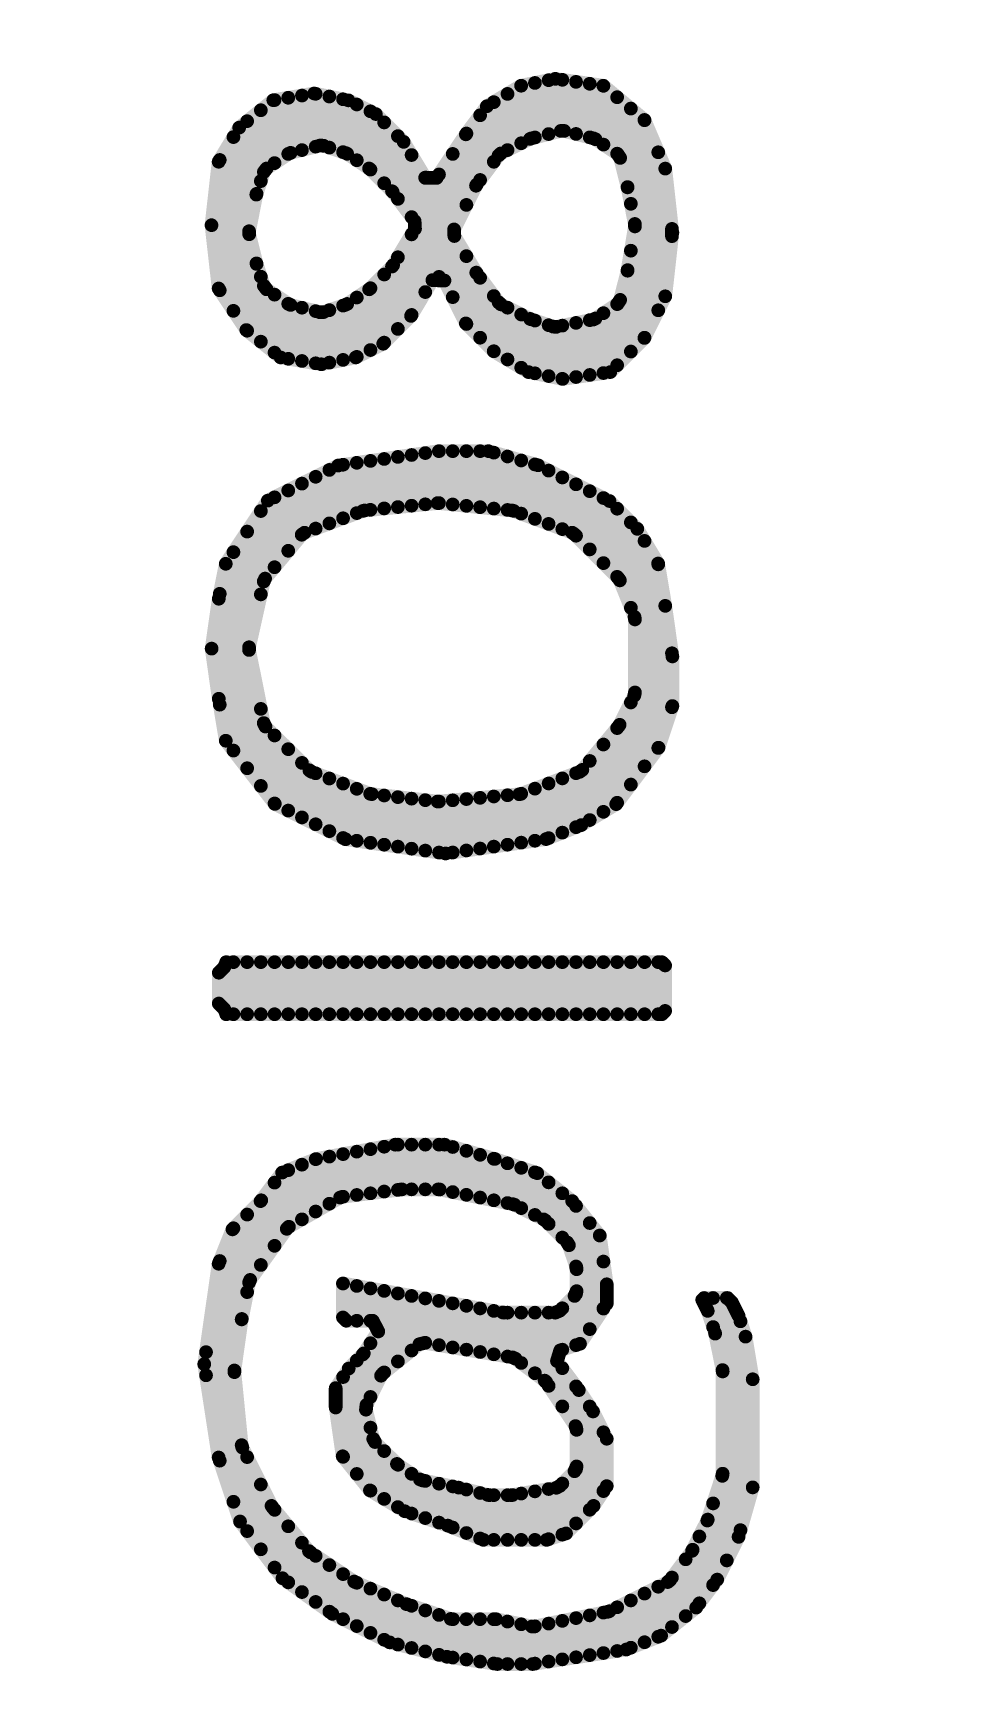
# Model space of a CAD drawing. Extents: x 17.8 to 58.4, y 21 to 93.6.
# Drawn here: x 28.153 to 29.861, y 43.156 to 46.247 of the extents above; entities that cross this region are included whole.
import ezdxf

# ---------------------------------------------------------------- set-up
doc = ezdxf.new("R2010")
doc.units = 0
doc.header["$MEASUREMENT"] = 0
doc.layers.get('0').update_dxf_attribs({"linetype": 'CONTINUOUS'})
doc.layers.get('Defpoints').update_dxf_attribs({"linetype": 'CONTINUOUS'})
doc.layers.add('SILKTOP_PHO', color=251, linetype='CONTINUOUS')
doc.styles.get("Standard").update_dxf_attribs({"font": 'arial.ttf'})
doc.dimstyles.get("Standard").update_dxf_attribs({"dimtxt": 1.5, "dimasz": 1.5, "dimexe": 0.18, "dimexo": 0, "dimgap": 0.5, "dimtad": 0, "dimtih": 1, "dimtoh": 1, "dimzin": 0, "dimdsep": 46, "dimtxsty": 'Standard', "dimcen": 0.09, "dimadec": 0, "dimazin": 0, "dimtfac": 1, "dimtofl": 0, "dimtmove": 2, "dimatfit": 3, "dimfxl": 1, "dimtolj": 1, "dimtzin": 0, "dimarcsym": 0})

# ---------------------------------------------------------------- blocks, each defined once
blk = doc.blocks.new('ROUND_1')
at = {"const_width": 0.0127}
blk.add_lwpolyline([(-0.00635, 0, 1), (0.00635, 0, 1)], format="xyb", close=True, dxfattribs=at)
blk = doc.blocks.new('*D61')
at = {"color": 0, "linetype": 'Continuous', "lineweight": -2}
for p, q in [((25.4, 51.3001), (25.4, 21.764)), ((50.8, 51.3001), (50.8, 21.764)), ((26.9, 21.944), (35.0589, 21.944)), ((49.3, 21.944), (41.1411, 21.944))]:
    blk.add_line(p, q, dxfattribs=at)
at = {"color": 0, "linetype": 'Continuous'}
for points in [[(26.9, 22.194), (26.9, 21.694), (25.4, 21.944)], [(49.3, 22.194), (49.3, 21.694), (50.8, 21.944)]]:
    blk.add_solid(points, dxfattribs=at)
at = {"layer": 'Defpoints', "color": 0, "linetype": 'Continuous'}
for p in [(25.4, 51.3001), (50.8, 51.3001), (50.8, 21.944)]:
    blk.add_point(p, dxfattribs=at)
at = {"color": 0, "linetype": 'Continuous', "insert": (38.1, 21.944), "char_height": 1.5, "attachment_point": 5}
blk.add_mtext('\\A1;25.40', dxfattribs=at)

msp = doc.modelspace()

# ---------------------------------------------------------------- linework, layer by layer
at = {"layer": 'SILKTOP_PHO', "const_width": 0.0254}
for points in [[(29.120846, 46.162214), (29.057346, 46.149514)], [(29.1084, 46.059852), (29.1084, 46.159674)], [(29.209746, 46.149514), (29.120846, 46.162214)], [(29.1338, 46.065948), (29.1338, 46.160436)], [(28.673806, 46.135036), (28.598114, 46.12259)], [(28.6512, 46.030134), (28.6512, 46.131226)], [(28.737306, 46.122336), (28.673806, 46.135036)], [(28.6766, 46.036484), (28.6766, 46.134528)], [(28.702, 46.034706), (28.702, 46.129448)], [(29.057346, 46.149514), (28.993846, 46.111414)], [(29.0322, 46.030134), (29.0322, 46.134274)], [(29.0576, 46.042834), (29.0576, 46.149514)], [(29.083, 46.053502), (29.083, 46.154594)], [(29.1592, 46.060106), (29.1592, 46.156626)], [(29.1846, 46.053756), (29.1846, 46.15307)], [(29.285946, 46.086014), (29.209746, 46.149514)], [(29.21, 46.040294), (29.21, 46.14926)], [(28.598114, 46.12259), (28.534868, 46.07179)], [(28.575, 45.97273), (28.575, 46.104048)], [(28.6004, 46.006004), (28.6004, 46.122844)], [(28.6258, 46.023022), (28.6258, 46.127162)], [(28.7274, 46.026324), (28.7274, 46.124368)], [(28.788106, 46.096936), (28.737306, 46.122336)], [(28.7528, 46.011338), (28.7528, 46.114716)], [(28.7782, 45.994066), (28.7782, 46.102016)], [(28.993846, 46.111414), (28.954984, 46.059344)], [(29.0068, 46.008544), (29.0068, 46.119034)], [(29.2354, 46.02353), (29.2354, 46.128178)], [(29.2608, 45.930566), (29.2608, 46.107096)], [(28.534868, 46.07179), (28.496768, 46.008544)], [(28.5496, 45.695362), (28.5496, 46.083728)], [(28.839668, 46.045374), (28.788106, 46.096936)], [(28.8036, 45.968666), (28.8036, 46.081442)], [(28.9814, 45.974762), (28.9814, 46.09465)], [(29.324554, 45.995844), (29.285946, 46.086014)], [(29.2862, 45.682408), (29.2862, 46.085506)], [(28.5242, 45.732192), (28.5242, 46.054264)], [(28.630118, 46.025054), (28.68422, 46.038516)], [(28.68422, 46.038516), (28.691332, 46.038262)], [(28.691332, 46.038262), (28.731972, 46.0248)], [(28.829, 45.93971), (28.829, 46.056042)], [(28.879546, 45.97908), (28.839668, 46.045374)], [(28.954984, 46.059344), (28.900882, 45.978572)], [(28.956, 45.928534), (28.956, 46.060868)], [(29.020008, 46.024038), (29.07411, 46.050962)], [(29.07411, 46.050962), (29.076904, 46.051978)], [(29.076904, 46.051978), (29.131006, 46.065694)], [(29.131006, 46.065694), (29.137102, 46.065694)], [(29.137102, 46.065694), (29.191204, 46.051978)], [(29.191204, 46.051978), (29.195268, 46.0502)], [(29.195268, 46.0502), (29.235908, 46.023276)], [(28.496768, 46.008544), (28.48356, 45.890942)], [(28.4988, 45.770292), (28.4988, 46.011846)], [(28.585668, 45.996098), (28.626308, 46.023276)], [(28.626308, 46.023276), (28.630118, 46.025054)], [(28.731972, 46.0248), (28.73502, 46.023276)], [(28.73502, 46.023276), (28.77566, 45.996098)], [(28.8544, 45.905928), (28.8544, 46.02099)], [(28.9306, 45.757592), (28.9306, 46.023022)], [(28.97505, 45.966126), (29.01569, 46.020228)], [(29.01569, 46.020228), (29.020008, 46.024038)], [(29.235908, 46.023276), (29.240988, 46.015656)], [(29.240988, 46.015656), (29.254704, 45.961554)], [(29.3116, 45.733208), (29.3116, 46.02607)], [(28.567126, 45.949108), (28.580588, 45.989494)], [(28.580588, 45.989494), (28.585668, 45.996098)], [(28.77566, 45.996098), (28.777692, 45.994574)], [(28.777692, 45.994574), (28.818078, 45.953934)], [(28.900882, 45.978572), (28.879546, 45.97908)], [(28.8798, 45.76699), (28.8798, 45.978572)], [(28.9052, 45.795184), (28.9052, 45.984922)], [(29.337762, 45.877226), (29.324554, 45.995844)], [(28.553156, 45.879766), (28.566618, 45.947584)], [(28.566618, 45.947584), (28.567126, 45.949108)], [(28.818078, 45.953934), (28.819348, 45.952664)], [(28.819348, 45.952664), (28.859988, 45.898562)], [(28.93314, 45.883068), (28.97378, 45.964094)], [(28.97378, 45.964094), (28.97505, 45.966126)], [(29.254704, 45.961554), (29.254704, 45.961046)], [(29.254704, 45.961046), (29.268166, 45.893228)], [(28.48356, 45.890942), (28.496768, 45.773594)], [(28.86075, 45.884338), (28.82011, 45.816774)], [(28.859988, 45.898562), (28.86075, 45.884338)], [(28.933648, 45.870876), (28.93314, 45.883068)], [(29.26842, 45.888656), (29.254704, 45.80763)], [(29.268166, 45.893228), (29.26842, 45.890942)], [(29.26842, 45.890942), (29.26842, 45.888656)], [(29.337, 45.870622), (29.337, 45.884084)], [(28.55341, 45.874178), (28.553156, 45.879766)], [(28.566872, 45.820076), (28.55341, 45.874178)], [(28.8544, 45.724572), (28.8544, 45.873924)], [(28.974288, 45.803058), (28.933648, 45.870876)], [(29.324554, 45.759116), (29.337762, 45.877226)], [(28.567126, 45.81906), (28.566872, 45.820076)], [(28.829, 45.698664), (28.829, 45.831506)], [(28.956, 45.707808), (28.956, 45.833538)], [(29.2608, 45.656754), (29.2608, 45.843698)], [(28.580588, 45.778674), (28.567126, 45.81906)], [(28.575, 45.675042), (28.575, 45.795438)], [(28.818078, 45.814234), (28.777692, 45.773594)], [(28.8036, 45.673264), (28.8036, 45.799502)], [(28.82011, 45.816774), (28.818078, 45.814234)], [(28.853384, 45.722794), (28.893008, 45.789088)], [(28.893008, 45.789088), (28.91536, 45.788326)], [(28.97505, 45.802042), (28.974288, 45.803058)], [(29.01569, 45.74794), (28.97505, 45.802042)], [(28.9814, 45.682408), (28.9814, 45.793406)], [(29.254704, 45.806614), (29.240988, 45.752512)], [(29.254704, 45.80763), (29.254704, 45.806614)], [(28.496768, 45.773594), (28.548076, 45.696632)], [(28.585668, 45.77207), (28.580588, 45.778674)], [(28.626308, 45.744892), (28.585668, 45.77207)], [(28.6004, 45.654722), (28.6004, 45.762164)], [(28.77566, 45.77207), (28.73502, 45.744892)], [(28.777692, 45.773594), (28.77566, 45.77207)], [(28.7782, 45.659548), (28.7782, 45.774102)], [(28.91536, 45.788326), (28.954984, 45.708824)], [(29.0068, 45.657262), (29.0068, 45.759624)], [(29.285946, 45.6819), (29.324554, 45.759116)], [(28.6258, 45.643292), (28.6258, 45.745146)], [(28.630118, 45.743114), (28.626308, 45.744892)], [(28.68422, 45.729652), (28.630118, 45.743114)], [(28.6512, 45.639228), (28.6512, 45.738034)], [(28.6766, 45.63491), (28.6766, 45.731684)], [(28.691332, 45.729906), (28.68422, 45.729652)], [(28.731972, 45.743368), (28.691332, 45.729906)], [(28.702, 45.63618), (28.702, 45.733462)], [(28.7274, 45.64126), (28.7274, 45.741844)], [(28.73502, 45.744892), (28.731972, 45.743368)], [(28.7528, 45.646848), (28.7528, 45.75683)], [(29.020008, 45.74413), (29.01569, 45.74794)], [(29.07411, 45.717206), (29.020008, 45.74413)], [(29.0322, 45.642022), (29.0322, 45.738034)], [(29.235908, 45.744892), (29.195268, 45.717968)], [(29.21, 45.616876), (29.21, 45.727874)], [(29.2354, 45.631354), (29.2354, 45.744638)], [(29.240988, 45.752512), (29.235908, 45.744892)], [(28.548076, 45.696632), (28.611576, 45.645832)], [(28.801822, 45.671232), (28.853384, 45.722794)], [(28.954984, 45.708824), (29.006546, 45.657262)], [(29.0576, 45.626782), (29.0576, 45.725334)], [(29.075888, 45.716444), (29.07411, 45.717206)], [(29.116528, 45.702982), (29.075888, 45.716444)], [(29.083, 45.616368), (29.083, 45.714158)], [(29.1084, 45.611288), (29.1084, 45.705522)], [(29.122878, 45.702474), (29.116528, 45.702982)], [(29.190696, 45.715936), (29.122878, 45.702474)], [(29.1338, 45.606208), (29.1338, 45.70476)], [(29.1592, 45.60951), (29.1592, 45.70984)], [(29.1846, 45.61332), (29.1846, 45.71492)], [(29.195268, 45.717968), (29.190696, 45.715936)], [(28.751022, 45.645832), (28.801822, 45.671232)], [(29.2227, 45.618654), (29.285946, 45.6819)], [(28.611576, 45.645832), (28.687268, 45.633132)], [(28.687268, 45.633132), (28.751022, 45.645832)], [(29.006546, 45.657262), (29.071062, 45.618654)], [(29.071062, 45.618654), (29.134308, 45.605954)], [(29.134308, 45.605954), (29.2227, 45.618654)], [(28.904946, 45.472096), (28.718256, 45.445426)], [(28.7528, 45.357288), (28.7528, 45.450506)], [(28.7782, 45.363384), (28.7782, 45.454062)], [(28.8036, 45.365924), (28.8036, 45.457618)], [(28.829, 45.368464), (28.829, 45.461428)], [(28.8544, 45.371004), (28.8544, 45.464984)], [(28.8798, 45.373544), (28.8798, 45.46854)], [(28.996894, 45.472096), (28.904946, 45.472096)], [(28.9052, 45.37583), (28.9052, 45.472096)], [(28.9306, 45.37329), (28.9306, 45.472096)], [(28.956, 45.37075), (28.956, 45.472096)], [(28.9814, 45.36821), (28.9814, 45.472096)], [(29.088842, 45.445934), (28.996894, 45.472096)], [(29.0068, 45.36567), (29.0068, 45.469302)], [(29.0322, 45.36313), (29.0322, 45.46219)], [(29.0576, 45.356272), (29.0576, 45.454824)], [(28.718256, 45.445426), (28.587954, 45.380402)], [(28.6766, 45.328586), (28.6766, 45.424598)], [(28.702, 45.338238), (28.702, 45.437298)], [(28.7274, 45.347636), (28.7274, 45.44695)], [(29.083, 45.34662), (29.083, 45.447458)], [(29.221176, 45.37964), (29.088842, 45.445934)], [(29.1084, 45.337222), (29.1084, 45.436028)], [(29.1338, 45.32757), (29.1338, 45.423328)], [(28.6258, 45.287438), (28.6258, 45.399198)], [(28.6512, 45.317664), (28.6512, 45.411898)], [(29.1592, 45.315378), (29.1592, 45.410628)], [(29.1846, 45.289978), (29.1846, 45.397928)], [(28.587954, 45.380402), (28.509976, 45.263308)], [(28.575, 45.206666), (28.575, 45.361098)], [(28.6004, 45.256958), (28.6004, 45.386498)], [(28.656026, 45.320966), (28.76423, 45.361352)], [(28.76423, 45.361352), (28.767278, 45.362114)], [(28.767278, 45.362114), (28.90266, 45.37583)], [(28.90266, 45.37583), (28.9052, 45.37583)], [(28.9052, 45.37583), (29.040582, 45.362114)], [(29.040582, 45.362114), (29.04363, 45.361352)], [(29.04363, 45.361352), (29.152088, 45.320966)], [(29.21, 45.264578), (29.21, 45.385228)], [(29.272738, 45.328078), (29.221176, 45.37964)], [(29.2354, 45.239178), (29.2354, 45.365416)], [(29.2608, 45.181774), (29.2608, 45.340016)], [(29.311346, 45.263816), (29.272738, 45.328078)], [(28.5496, 44.88434), (28.5496, 45.322998)], [(28.582874, 45.235876), (28.650692, 45.317156)], [(28.650692, 45.317156), (28.656026, 45.320966)], [(29.152088, 45.320966), (29.156406, 45.317918)], [(29.156406, 45.317918), (29.237686, 45.236638)], [(29.2862, 44.887896), (29.2862, 45.305726)], [(28.5242, 44.917106), (28.5242, 45.284898)], [(29.324554, 45.18533), (29.311346, 45.263816)], [(28.509976, 45.263308), (28.497022, 45.198538)], [(28.580334, 45.230542), (28.582874, 45.235876)], [(29.237686, 45.236638), (29.24048, 45.232574)], [(29.24048, 45.232574), (29.267658, 45.164756)], [(29.3116, 44.921932), (29.3116, 45.262292)], [(28.4988, 45.002196), (28.4988, 45.207682)], [(28.553156, 45.108622), (28.580334, 45.230542)], [(28.497022, 45.198538), (28.483814, 45.106082)], [(29.337762, 45.091604), (29.324554, 45.18533)], [(29.267658, 45.164756), (29.26842, 45.160184)], [(29.26842, 45.160184), (29.26842, 45.024802)], [(28.483814, 45.106082), (28.497022, 45.013118)], [(28.553156, 45.103542), (28.553156, 45.108622)], [(28.580334, 44.96816), (28.553156, 45.103542)], [(29.337, 44.99737), (29.337, 45.097446)], [(29.337762, 44.999656), (29.337762, 45.091604)], [(29.26715, 45.01896), (29.239972, 44.964858)], [(29.26842, 45.024802), (29.26715, 45.01896)], [(28.497022, 45.013118), (28.509976, 44.935394)], [(28.575, 44.851574), (28.575, 44.994322)], [(29.2608, 44.854114), (29.2608, 45.00626)], [(29.312108, 44.92244), (29.337762, 44.999656)], [(28.583636, 44.961556), (28.580334, 44.96816)], [(28.664916, 44.88053), (28.583636, 44.961556)], [(29.238448, 44.962572), (29.170884, 44.881292)], [(29.2354, 44.820332), (29.2354, 44.958762)], [(29.239972, 44.964858), (29.238448, 44.962572)], [(28.509976, 44.935394), (28.600908, 44.8183)], [(28.6004, 44.819062), (28.6004, 44.945046)], [(29.21, 44.803568), (29.21, 44.928282)], [(28.6258, 44.805854), (28.6258, 44.919646)], [(28.6512, 44.793154), (28.6512, 44.894246)], [(29.1846, 44.788328), (29.1846, 44.897802)], [(29.233622, 44.817792), (29.312108, 44.92244)], [(28.669488, 44.877482), (28.664916, 44.88053)], [(28.777692, 44.836842), (28.669488, 44.877482)], [(28.6766, 44.780454), (28.6766, 44.874942)], [(28.702, 44.767754), (28.702, 44.86529)], [(29.16555, 44.877482), (29.057346, 44.836842)], [(29.1338, 44.76496), (29.1338, 44.865544)], [(29.1592, 44.77512), (29.1592, 44.875196)], [(29.170884, 44.881292), (29.16555, 44.877482)], [(28.7274, 44.755054), (28.7274, 44.855892)], [(28.7528, 44.749974), (28.7528, 44.84624)], [(28.78074, 44.836334), (28.777692, 44.836842)], [(28.7782, 44.746164), (28.7782, 44.836842)], [(28.90266, 44.822618), (28.78074, 44.836334)], [(28.8036, 44.742608), (28.8036, 44.833794)], [(28.829, 44.739052), (28.829, 44.830746)], [(29.054044, 44.83608), (28.9052, 44.822618)], [(29.0068, 44.739052), (29.0068, 44.832016)], [(29.0322, 44.742608), (29.0322, 44.834302)], [(29.057346, 44.836842), (29.054044, 44.83608)], [(29.0576, 44.746418), (29.0576, 44.837096)], [(29.083, 44.749974), (29.083, 44.846494)], [(29.1084, 44.7548), (29.1084, 44.856146)], [(28.600908, 44.8183), (28.731972, 44.752768)], [(28.8544, 44.735242), (28.8544, 44.827952)], [(28.8798, 44.731686), (28.8798, 44.825158)], [(28.9052, 44.822618), (28.90266, 44.822618)], [(28.9052, 44.72813), (28.9052, 44.822618)], [(28.9306, 44.72813), (28.9306, 44.824904)], [(28.956, 44.73194), (28.956, 44.82719)], [(28.9814, 44.735496), (28.9814, 44.829476)], [(29.168852, 44.77893), (29.233622, 44.817792)], [(29.103574, 44.753022), (29.168852, 44.77893)], [(28.731972, 44.752768), (28.917392, 44.726352)], [(28.917392, 44.726352), (29.103574, 44.753022)], [(28.510738, 44.524168), (28.506928, 44.515024)], [(29.318204, 44.52493), (28.510738, 44.52493)], [(28.510738, 44.52493), (28.510738, 44.524168)], [(28.5242, 44.42841), (28.5242, 44.52493)], [(28.5496, 44.42841), (28.5496, 44.52493)], [(28.575, 44.42841), (28.575, 44.52493)], [(28.6004, 44.42841), (28.6004, 44.52493)], [(28.6258, 44.42841), (28.6258, 44.52493)], [(28.6512, 44.42841), (28.6512, 44.52493)], [(28.6766, 44.42841), (28.6766, 44.52493)], [(28.702, 44.42841), (28.702, 44.52493)], [(28.7274, 44.42841), (28.7274, 44.52493)], [(28.7528, 44.42841), (28.7528, 44.52493)], [(28.7782, 44.42841), (28.7782, 44.52493)], [(28.8036, 44.42841), (28.8036, 44.52493)], [(28.829, 44.42841), (28.829, 44.52493)], [(28.8544, 44.42841), (28.8544, 44.52493)], [(28.8798, 44.42841), (28.8798, 44.52493)], [(28.9052, 44.42841), (28.9052, 44.52493)], [(28.9306, 44.42841), (28.9306, 44.52493)], [(28.956, 44.42841), (28.956, 44.52493)], [(28.9814, 44.42841), (28.9814, 44.52493)], [(29.0068, 44.42841), (29.0068, 44.52493)], [(29.0322, 44.42841), (29.0322, 44.52493)], [(29.0576, 44.42841), (29.0576, 44.52493)], [(29.083, 44.42841), (29.083, 44.52493)], [(29.1084, 44.42841), (29.1084, 44.52493)], [(29.1338, 44.42841), (29.1338, 44.52493)], [(29.1592, 44.42841), (29.1592, 44.52493)], [(29.1846, 44.42841), (29.1846, 44.52493)], [(29.21, 44.42841), (29.21, 44.52493)], [(29.2354, 44.42841), (29.2354, 44.52493)], [(29.2608, 44.42841), (29.2608, 44.52493)], [(29.2862, 44.42841), (29.2862, 44.52493)], [(29.3116, 44.42841), (29.3116, 44.52493)], [(29.3243, 44.518834), (29.318204, 44.52493)], [(28.506928, 44.515024), (28.497022, 44.505372)], [(28.497022, 44.505372), (28.497022, 44.448222)], [(28.4988, 44.446444), (28.4988, 44.506896)], [(29.3243, 44.434506), (29.3243, 44.518834)], [(28.497022, 44.448222), (28.506928, 44.438316)], [(28.506928, 44.438316), (28.510738, 44.429426)], [(28.510738, 44.429426), (28.510738, 44.42841)], [(29.318204, 44.42841), (29.3243, 44.434506)], [(28.510738, 44.42841), (29.318204, 44.42841)], [(28.82392, 44.186602), (28.677362, 44.159932)], [(28.8036, 44.099734), (28.8036, 44.182792)], [(28.915614, 44.186602), (28.82392, 44.186602)], [(28.829, 44.102782), (28.829, 44.186602)], [(28.8544, 44.103798), (28.8544, 44.186602)], [(28.8798, 44.103798), (28.8798, 44.186602)], [(28.9052, 44.103544), (28.9052, 44.186602)], [(29.008578, 44.160186), (28.915614, 44.186602)], [(28.9306, 44.098718), (28.9306, 44.182284)], [(28.677362, 44.159932), (28.61437, 44.134786)], [(28.6766, 44.06265), (28.6766, 44.159678)], [(28.702, 44.077128), (28.702, 44.164504)], [(28.7274, 44.090082), (28.7274, 44.169076)], [(28.7528, 44.093384), (28.7528, 44.173648)], [(28.7782, 44.096432), (28.7782, 44.17822)], [(28.956, 44.093638), (28.956, 44.175172)], [(28.9814, 44.088558), (28.9814, 44.167806)], [(29.0068, 44.083478), (29.0068, 44.16044)], [(29.087318, 44.13377), (29.008578, 44.160186)], [(29.0322, 44.078398), (29.0322, 44.152058)], [(28.61437, 44.134786), (28.575762, 44.083478)], [(28.6258, 44.033694), (28.6258, 44.139358)], [(28.6512, 44.048172), (28.6512, 44.149518)], [(29.0576, 44.069), (29.0576, 44.143676)], [(29.083, 44.0563), (29.083, 44.135294)], [(29.152088, 44.081954), (29.087318, 44.13377)], [(28.6004, 43.99915), (28.6004, 44.116244)], [(28.721812, 44.088558), (28.726384, 44.090082)], [(28.726384, 44.090082), (28.834588, 44.103544)], [(28.834588, 44.103544), (28.836366, 44.103798)], [(28.836366, 44.103798), (28.90393, 44.103798)], [(28.90393, 44.103798), (28.90647, 44.103544)], [(28.90647, 44.103544), (29.041852, 44.076366)], [(29.1084, 44.03979), (29.1084, 44.116752)], [(29.1338, 44.01439), (29.1338, 44.096432)], [(28.574492, 44.081954), (28.522422, 44.02963)], [(28.575762, 44.083478), (28.574492, 44.081954)], [(28.575, 43.96359), (28.575, 44.082462)], [(28.62707, 44.034456), (28.721812, 44.088558)], [(29.041852, 44.076366), (29.0449, 44.07535)], [(29.0449, 44.07535), (29.099002, 44.048172)], [(29.203142, 44.0182), (29.152088, 44.081954)], [(29.1592, 43.960796), (29.1592, 44.073064)], [(28.522422, 44.02963), (28.496768, 43.965876)], [(28.5242, 43.524678), (28.5242, 44.031662)], [(28.5496, 43.913298), (28.5496, 44.057062)], [(28.555188, 43.935904), (28.623006, 44.030646)], [(28.623006, 44.030646), (28.62707, 44.034456)], [(29.099002, 44.048172), (29.102304, 44.045886)], [(29.102304, 44.045886), (29.142944, 44.005246)], [(29.1846, 43.844718), (29.1846, 44.041314)], [(29.142944, 44.005246), (29.145992, 44.000166)], [(29.145992, 44.000166), (29.159708, 43.95978)], [(29.216096, 43.927776), (29.203142, 44.0182)], [(28.496768, 43.965876), (28.470098, 43.779694)], [(28.4988, 43.600878), (28.4988, 43.970956)], [(29.21, 43.882818), (29.21, 43.96994)], [(28.553156, 43.931078), (28.555188, 43.935904)], [(29.159708, 43.95978), (29.160216, 43.955716)], [(29.160216, 43.955716), (29.160216, 43.915076)], [(28.539694, 43.863514), (28.553156, 43.931078)], [(29.023564, 43.875452), (28.727146, 43.9293)], [(28.727146, 43.9293), (28.727146, 43.866308)], [(28.7274, 43.866054), (28.7274, 43.9293)], [(28.7528, 43.860212), (28.7528, 43.924728)], [(28.7782, 43.860212), (28.7782, 43.920156)], [(28.8036, 43.764454), (28.8036, 43.915584)], [(28.829, 43.784774), (28.829, 43.910758)], [(28.8544, 43.805094), (28.8544, 43.906186)], [(29.156406, 43.906186), (29.129482, 43.879008)], [(29.160216, 43.915076), (29.156406, 43.906186)], [(29.1592, 43.815), (29.1592, 43.909996)], [(29.216096, 43.891962), (29.216096, 43.927776)], [(28.8798, 43.819318), (28.8798, 43.901614)], [(28.9052, 43.815), (28.9052, 43.897042)], [(28.9306, 43.810682), (28.9306, 43.89247)], [(28.956, 43.806618), (28.956, 43.887898)], [(28.9814, 43.8023), (28.9814, 43.883072)], [(29.0068, 43.797982), (29.0068, 43.8785)], [(29.02585, 43.875198), (29.023564, 43.875452)], [(29.120592, 43.875198), (29.02585, 43.875198)], [(29.0322, 43.793918), (29.0322, 43.875198)], [(29.0576, 43.78198), (29.0576, 43.875198)], [(29.083, 43.76293), (29.083, 43.875198)], [(29.1084, 43.739562), (29.1084, 43.875198)], [(29.129482, 43.879008), (29.120592, 43.875198)], [(29.1338, 43.806618), (29.1338, 43.883326)], [(29.166566, 43.81754), (29.216096, 43.891962)], [(29.396436, 43.902376), (29.393134, 43.899074)], [(29.393134, 43.899074), (29.402532, 43.880278)], [(29.440124, 43.902376), (29.396436, 43.902376)], [(29.402532, 43.880278), (29.403294, 43.8785)], [(29.403294, 43.8785), (29.416756, 43.83786)], [(29.4132, 43.848528), (29.4132, 43.902376)], [(29.4386, 43.415966), (29.4386, 43.902376)], [(29.448252, 43.893994), (29.440124, 43.902376)], [(29.460444, 43.86961), (29.448252, 43.893994)], [(28.525978, 43.76801), (28.53944, 43.862752)], [(28.53944, 43.862752), (28.539694, 43.863514)], [(28.727146, 43.866308), (28.733242, 43.860212)], [(28.733242, 43.860212), (28.782264, 43.860212)], [(28.782264, 43.860212), (28.792678, 43.8404)], [(29.473398, 43.830748), (29.460444, 43.86961)], [(29.464, 43.4721), (29.464, 43.859196)], [(28.792678, 43.8404), (28.765754, 43.79976)], [(28.7782, 43.718988), (28.7782, 43.818556)], [(28.801314, 43.762676), (28.868878, 43.816778)], [(28.868878, 43.816778), (28.879038, 43.819318)], [(28.879038, 43.819318), (29.041344, 43.792394)], [(29.12999, 43.805348), (29.166566, 43.81754)], [(29.416756, 43.83786), (29.41701, 43.836336)], [(29.41701, 43.836336), (29.430726, 43.768772)], [(29.486606, 43.751754), (29.473398, 43.830748)], [(28.4734, 43.75912), (28.4734, 43.802046)], [(28.763976, 43.797728), (28.737814, 43.771566)], [(28.7528, 43.57624), (28.7528, 43.786552)], [(28.765754, 43.79976), (28.763976, 43.797728)], [(29.041344, 43.792394), (29.046932, 43.789854)], [(29.046932, 43.789854), (29.101034, 43.749214)], [(29.123894, 43.785536), (29.12999, 43.805348)], [(29.16428, 43.731688), (29.123894, 43.785536)], [(28.470098, 43.779694), (28.496768, 43.60672)], [(28.525978, 43.766232), (28.525978, 43.76801)], [(28.525978, 43.764962), (28.525978, 43.766232)], [(28.53944, 43.62958), (28.525978, 43.764962)], [(28.737814, 43.771566), (28.713684, 43.735244)], [(28.7274, 43.60799), (28.7274, 43.755818)], [(28.770834, 43.704256), (28.797758, 43.758358)], [(28.797758, 43.758358), (28.801314, 43.762676)], [(29.101034, 43.749214), (29.104082, 43.746166)], [(29.1338, 43.701462), (29.1338, 43.772328)], [(29.430726, 43.768772), (29.43098, 43.766232)], [(29.43098, 43.766232), (29.43098, 43.576748)], [(29.486606, 43.551348), (29.486606, 43.751754)], [(28.713684, 43.735244), (28.713684, 43.69943)], [(29.104082, 43.746166), (29.158184, 43.664886)], [(29.1592, 43.663108), (29.1592, 43.738546)], [(29.190696, 43.692064), (29.16428, 43.731688)], [(28.713684, 43.69943), (28.726638, 43.609006)], [(28.769818, 43.695366), (28.770834, 43.704256)], [(28.78328, 43.641264), (28.769818, 43.695366)], [(29.1846, 43.509946), (29.1846, 43.701208)], [(29.216096, 43.641518), (29.190696, 43.692064)], [(28.7782, 43.545252), (28.7782, 43.662092)], [(29.158184, 43.664886), (29.160216, 43.658028)], [(29.160216, 43.658028), (29.160216, 43.59021)], [(28.54071, 43.625262), (28.53944, 43.62958)], [(28.786582, 43.635422), (28.78328, 43.641264)], [(28.827222, 43.594782), (28.786582, 43.635422)], [(29.21, 43.54449), (29.21, 43.653456)], [(29.216096, 43.553634), (29.216096, 43.641518)], [(28.496768, 43.60672), (28.536392, 43.488102)], [(28.594812, 43.517058), (28.54071, 43.625262)], [(28.5496, 43.470322), (28.5496, 43.607482)], [(28.726638, 43.609006), (28.777184, 43.54576)], [(28.8036, 43.530012), (28.8036, 43.618658)], [(28.829254, 43.593258), (28.827222, 43.594782)], [(28.829, 43.514772), (28.829, 43.593512)], [(28.869894, 43.56608), (28.829254, 43.593258)], [(28.8544, 43.502834), (28.8544, 43.576494)], [(28.874466, 43.564302), (28.869894, 43.56608)], [(28.941776, 43.55084), (28.874466, 43.564302)], [(29.156406, 43.58132), (29.129482, 43.554142)], [(29.160216, 43.59021), (29.156406, 43.58132)], [(29.1592, 43.484546), (29.1592, 43.58513)], [(29.430218, 43.572684), (29.403294, 43.491658)], [(29.43098, 43.576748), (29.430218, 43.572684)], [(28.575, 43.43654), (28.575, 43.556682)], [(28.777184, 43.54576), (28.8417, 43.507152)], [(28.8798, 43.494452), (28.8798, 43.563286)], [(28.9052, 43.48607), (28.9052, 43.558206)], [(28.9306, 43.476926), (28.9306, 43.553126)], [(28.995624, 43.537378), (28.941776, 43.55084)], [(28.956, 43.466766), (28.956, 43.547284)], [(28.9814, 43.456606), (28.9814, 43.540934)], [(28.998672, 43.53687), (28.995624, 43.537378)], [(29.039312, 43.53687), (28.998672, 43.53687)], [(29.0068, 43.454066), (29.0068, 43.53687)], [(29.0322, 43.454066), (29.0322, 43.53687)], [(29.041344, 43.537124), (29.039312, 43.53687)], [(29.122624, 43.550586), (29.041344, 43.537124)], [(29.0576, 43.454066), (29.0576, 43.539918)], [(29.083, 43.454066), (29.083, 43.543982)], [(29.1084, 43.455336), (29.1084, 43.5483)], [(29.129482, 43.554142), (29.122624, 43.550586)], [(29.1338, 43.463718), (29.1338, 43.55846)], [(29.191712, 43.517058), (29.216096, 43.553634)], [(29.460444, 43.459654), (29.486606, 43.551348)], [(28.59659, 43.514518), (28.594812, 43.517058)], [(28.664154, 43.433238), (28.59659, 43.514518)], [(28.6004, 43.402758), (28.6004, 43.509692)], [(28.8417, 43.507152), (28.921456, 43.480482)], [(29.140658, 43.466004), (29.191712, 43.517058)], [(29.4132, 43.370246), (29.4132, 43.52163)], [(28.536392, 43.488102), (28.615132, 43.382946)], [(28.6258, 43.375326), (28.6258, 43.479212)], [(28.921456, 43.480482), (28.922218, 43.480228)], [(28.922218, 43.480228), (28.987496, 43.454066)], [(29.402532, 43.48988), (29.375354, 43.435778)], [(29.403294, 43.491658), (29.402532, 43.48988)], [(28.6512, 43.357292), (28.6512, 43.448732)], [(28.987496, 43.454066), (29.104844, 43.454066)], [(29.104844, 43.454066), (29.140658, 43.466004)], [(29.3878, 43.336464), (29.3878, 43.460416)], [(29.42082, 43.380406), (29.460444, 43.459654)], [(28.666948, 43.430952), (28.664154, 43.433238)], [(28.747974, 43.37685), (28.666948, 43.430952)], [(28.6766, 43.339004), (28.6766, 43.424348)], [(29.374338, 43.433746), (29.333698, 43.379644)], [(29.3624, 43.312842), (29.3624, 43.417998)], [(29.375354, 43.435778), (29.374338, 43.433746)], [(28.615132, 43.382946), (28.707588, 43.316906)], [(28.702, 43.32097), (28.702, 43.40733)], [(28.7274, 43.307), (28.7274, 43.390566)], [(29.333698, 43.379644), (29.329126, 43.375834)], [(29.337, 43.292522), (29.337, 43.384216)], [(29.381958, 43.32859), (29.42082, 43.380406)], [(28.750006, 43.37558), (28.747974, 43.37685)], [(28.844748, 43.33494), (28.750006, 43.37558)], [(28.7528, 43.2943), (28.7528, 43.374564)], [(28.7782, 43.2816), (28.7782, 43.363642)], [(28.8036, 43.2689), (28.8036, 43.35272)], [(29.329126, 43.375834), (29.220922, 43.321732)], [(29.2862, 43.264328), (29.2862, 43.354498)], [(29.3116, 43.274488), (29.3116, 43.367198)], [(28.707588, 43.316906), (28.81376, 43.264074)], [(28.829, 43.26001), (28.829, 43.341798)], [(28.845764, 43.334686), (28.844748, 43.33494)], [(28.927044, 43.307508), (28.845764, 43.334686)], [(28.8544, 43.25366), (28.8544, 43.331892)], [(28.8798, 43.24731), (28.8798, 43.323256)], [(29.21762, 43.320716), (29.082492, 43.293538)], [(29.21, 43.244262), (29.21, 43.319192)], [(29.220922, 43.321732), (29.21762, 43.320716)], [(29.2354, 43.248072), (29.2354, 43.329098)], [(29.2608, 43.254168), (29.2608, 43.341798)], [(29.316934, 43.27652), (29.381958, 43.32859)], [(28.9052, 43.24096), (28.9052, 43.314874)], [(28.931108, 43.307), (28.927044, 43.307508)], [(28.9306, 43.23588), (28.9306, 43.307)], [(29.010864, 43.307), (28.931108, 43.307)], [(28.956, 43.232324), (28.956, 43.307)], [(28.9814, 43.228514), (28.9814, 43.307)], [(29.0068, 43.224958), (29.0068, 43.307)], [(29.077412, 43.293538), (29.010864, 43.307)], [(29.0322, 43.223942), (29.0322, 43.302682)], [(29.0576, 43.223942), (29.0576, 43.297602)], [(29.082492, 43.293538), (29.077412, 43.293538)], [(29.083, 43.224704), (29.083, 43.293792)], [(29.1084, 43.228514), (29.1084, 43.298872)], [(29.1338, 43.232578), (29.1338, 43.303952)], [(29.1592, 43.236388), (29.1592, 43.309032)], [(29.1846, 43.240452), (29.1846, 43.314112)], [(28.81376, 43.264074), (28.919932, 43.237404)], [(29.252418, 43.250866), (29.316934, 43.27652)], [(28.919932, 43.237404), (29.01315, 43.223942)], [(29.01315, 43.223942), (29.078936, 43.223942)], [(29.078936, 43.223942), (29.252418, 43.250866)]]:
    msp.add_lwpolyline(points, dxfattribs=at)

# ---------------------------------------------------------------- block references
at = {"layer": 'SILKTOP_PHO'}
for p in [(29.1084, 46.159674), (29.120846, 46.162214), (29.1338, 46.160436), (28.6512, 46.131226), (28.673806, 46.135036), (28.6766, 46.134528), (28.702, 46.129448), (29.0322, 46.134274), (29.057346, 46.149514), (29.0576, 46.149514), (29.083, 46.154594), (29.1592, 46.156626), (29.1846, 46.15307), (29.209746, 46.149514), (29.21, 46.14926), (28.575, 46.104048), (28.598114, 46.12259), (28.6004, 46.122844), (28.6258, 46.127162), (28.7274, 46.124368), (28.737306, 46.122336), (28.7528, 46.114716), (28.7782, 46.102016), (28.993846, 46.111414), (29.0068, 46.119034), (29.2354, 46.128178), (29.2608, 46.107096), (28.534868, 46.07179), (28.5496, 46.083728), (28.788106, 46.096936), (28.8036, 46.081442), (28.9814, 46.09465), (29.285946, 46.086014), (29.2862, 46.085506), (28.5242, 46.054264), (28.6766, 46.036484), (28.68422, 46.038516), (28.691332, 46.038262), (28.829, 46.056042), (28.839668, 46.045374), (28.954984, 46.059344), (28.956, 46.060868), (29.0576, 46.042834), (29.07411, 46.050962), (29.076904, 46.051978), (29.083, 46.053502), (29.1084, 46.059852), (29.131006, 46.065694), (29.1338, 46.065948), (29.137102, 46.065694), (29.1592, 46.060106), (29.1846, 46.053756), (29.191204, 46.051978), (29.195268, 46.0502), (29.21, 46.040294), (28.496768, 46.008544), (28.4988, 46.011846), (28.6004, 46.006004), (28.6258, 46.023022), (28.626308, 46.023276), (28.630118, 46.025054), (28.6512, 46.030134), (28.702, 46.034706), (28.7274, 46.026324), (28.731972, 46.0248), (28.73502, 46.023276), (28.7528, 46.011338), (28.8544, 46.02099), (28.9306, 46.023022), (29.0068, 46.008544), (29.01569, 46.020228), (29.020008, 46.024038), (29.0322, 46.030134), (29.2354, 46.02353), (29.235908, 46.023276), (29.240988, 46.015656), (29.3116, 46.02607), (28.580588, 45.989494), (28.585668, 45.996098), (28.77566, 45.996098), (28.777692, 45.994574), (28.7782, 45.994066), (28.879546, 45.97908), (28.8798, 45.978572), (28.900882, 45.978572), (28.9052, 45.984922), (28.9814, 45.974762), (29.324554, 45.995844), (28.566618, 45.947584), (28.567126, 45.949108), (28.575, 45.97273), (28.8036, 45.968666), (28.818078, 45.953934), (28.819348, 45.952664), (28.97378, 45.964094), (28.97505, 45.966126), (29.254704, 45.961554), (29.254704, 45.961046), (28.829, 45.93971), (28.956, 45.928534), (29.2608, 45.930566), (28.48356, 45.890942), (28.8544, 45.905928), (28.859988, 45.898562), (28.86075, 45.884338), (28.86075, 45.884338), (28.93314, 45.883068), (29.268166, 45.893228), (29.26842, 45.890942), (29.26842, 45.890942), (29.26842, 45.888656), (29.337, 45.884084), (28.553156, 45.879766), (28.55341, 45.874178), (28.8544, 45.873924), (28.933648, 45.870876), (29.337, 45.870622), (29.337762, 45.877226), (29.337762, 45.877226), (28.566872, 45.820076), (28.829, 45.831506), (28.956, 45.833538), (29.2608, 45.843698), (28.567126, 45.81906), (28.575, 45.795438), (28.8036, 45.799502), (28.818078, 45.814234), (28.82011, 45.816774), (28.893008, 45.789088), (28.9052, 45.795184), (28.974288, 45.803058), (28.97505, 45.802042), (28.9814, 45.793406), (29.254704, 45.80763), (29.254704, 45.806614), (28.496768, 45.773594), (28.4988, 45.770292), (28.580588, 45.778674), (28.585668, 45.77207), (28.6004, 45.762164), (28.77566, 45.77207), (28.777692, 45.773594), (28.7782, 45.774102), (28.8798, 45.76699), (28.91536, 45.788326), (29.0068, 45.759624), (29.324554, 45.759116), (28.5242, 45.732192), (28.6258, 45.745146), (28.626308, 45.744892), (28.630118, 45.743114), (28.6512, 45.738034), (28.6766, 45.731684), (28.68422, 45.729652), (28.691332, 45.729906), (28.702, 45.733462), (28.7274, 45.741844), (28.731972, 45.743368), (28.73502, 45.744892), (28.7528, 45.75683), (28.9306, 45.757592), (29.01569, 45.74794), (29.020008, 45.74413), (29.0322, 45.738034), (29.21, 45.727874), (29.2354, 45.744638), (29.235908, 45.744892), (29.240988, 45.752512), (29.3116, 45.733208), (28.548076, 45.696632), (28.829, 45.698664), (28.853384, 45.722794), (28.8544, 45.724572), (28.954984, 45.708824), (28.956, 45.707808), (29.0576, 45.725334), (29.07411, 45.717206), (29.075888, 45.716444), (29.083, 45.714158), (29.1084, 45.705522), (29.116528, 45.702982), (29.122878, 45.702474), (29.1338, 45.70476), (29.1592, 45.70984), (29.1846, 45.71492), (29.190696, 45.715936), (29.195268, 45.717968), (28.5496, 45.695362), (28.575, 45.675042), (28.801822, 45.671232), (28.8036, 45.673264), (28.9814, 45.682408), (29.285946, 45.6819), (29.2862, 45.682408), (28.6004, 45.654722), (28.611576, 45.645832), (28.6258, 45.643292), (28.6512, 45.639228), (28.6766, 45.63491), (28.702, 45.63618), (28.7274, 45.64126), (28.751022, 45.645832), (28.7528, 45.646848), (28.7782, 45.659548), (29.006546, 45.657262), (29.0068, 45.657262), (29.0322, 45.642022), (29.2608, 45.656754), (28.687268, 45.633132), (29.0576, 45.626782), (29.071062, 45.618654), (29.083, 45.616368), (29.1084, 45.611288), (29.1338, 45.606208), (29.134308, 45.605954), (29.1592, 45.60951), (29.1846, 45.61332), (29.21, 45.616876), (29.2227, 45.618654), (29.2354, 45.631354), (28.7528, 45.450506), (28.7782, 45.454062), (28.8036, 45.457618), (28.829, 45.461428), (28.8544, 45.464984), (28.8798, 45.46854), (28.904946, 45.472096), (28.9052, 45.472096), (28.9306, 45.472096), (28.956, 45.472096), (28.9814, 45.472096), (28.996894, 45.472096), (29.0068, 45.469302), (29.0322, 45.46219), (29.0576, 45.454824), (28.6766, 45.424598), (28.702, 45.437298), (28.718256, 45.445426), (28.7274, 45.44695), (29.083, 45.447458), (29.088842, 45.445934), (29.1084, 45.436028), (29.1338, 45.423328), (28.6258, 45.399198), (28.6512, 45.411898), (29.1592, 45.410628), (29.1846, 45.397928), (28.575, 45.361098), (28.587954, 45.380402), (28.6004, 45.386498), (28.7528, 45.357288), (28.76423, 45.361352), (28.767278, 45.362114), (28.7782, 45.363384), (28.8036, 45.365924), (28.829, 45.368464), (28.8544, 45.371004), (28.8798, 45.373544), (28.90266, 45.37583), (28.9052, 45.37583), (28.9052, 45.37583), (28.9306, 45.37329), (28.956, 45.37075), (28.9814, 45.36821), (29.0068, 45.36567), (29.0322, 45.36313), (29.040582, 45.362114), (29.04363, 45.361352), (29.0576, 45.356272), (29.21, 45.385228), (29.221176, 45.37964), (29.2354, 45.365416), (28.6766, 45.328586), (28.702, 45.338238), (28.7274, 45.347636), (29.083, 45.34662), (29.1084, 45.337222), (29.1338, 45.32757), (29.2608, 45.340016), (29.272738, 45.328078), (28.5496, 45.322998), (28.650692, 45.317156), (28.6512, 45.317664), (28.656026, 45.320966), (29.152088, 45.320966), (29.156406, 45.317918), (29.1592, 45.315378), (29.2862, 45.305726), (28.5242, 45.284898), (28.6258, 45.287438), (29.1846, 45.289978), (29.21, 45.264578), (29.311346, 45.263816), (28.509976, 45.263308), (28.582874, 45.235876), (28.6004, 45.256958), (29.2354, 45.239178), (29.237686, 45.236638), (29.24048, 45.232574), (29.3116, 45.262292), (28.4988, 45.207682), (28.575, 45.206666), (28.580334, 45.230542), (28.497022, 45.198538), (29.2608, 45.181774), (29.324554, 45.18533), (29.267658, 45.164756), (29.26842, 45.160184), (29.26842, 45.160184), (28.483814, 45.106082), (28.553156, 45.108622), (28.553156, 45.103542), (29.337, 45.097446), (29.337762, 45.091604), (29.337762, 45.091604), (29.26715, 45.01896), (29.26842, 45.024802), (28.497022, 45.013118), (28.4988, 45.002196), (28.575, 44.994322), (29.2608, 45.00626), (29.337, 44.99737), (29.337762, 44.999656), (28.580334, 44.96816), (28.583636, 44.961556), (29.2354, 44.958762), (29.238448, 44.962572), (29.239972, 44.964858), (28.509976, 44.935394), (28.6004, 44.945046), (29.21, 44.928282), (28.5242, 44.917106), (28.6258, 44.919646), (28.6512, 44.894246), (29.1846, 44.897802), (29.3116, 44.921932), (29.312108, 44.92244), (28.5496, 44.88434), (28.664916, 44.88053), (28.669488, 44.877482), (28.6766, 44.874942), (28.702, 44.86529), (29.1338, 44.865544), (29.1592, 44.875196), (29.16555, 44.877482), (29.170884, 44.881292), (29.2862, 44.887896), (28.575, 44.851574), (28.7274, 44.855892), (28.7528, 44.84624), (28.777692, 44.836842), (28.7782, 44.836842), (28.78074, 44.836334), (28.8036, 44.833794), (28.829, 44.830746), (29.0068, 44.832016), (29.0322, 44.834302), (29.054044, 44.83608), (29.057346, 44.836842), (29.0576, 44.837096), (29.083, 44.846494), (29.1084, 44.856146), (29.2608, 44.854114), (28.6004, 44.819062), (28.600908, 44.8183), (28.6258, 44.805854), (28.8544, 44.827952), (28.8798, 44.825158), (28.90266, 44.822618), (28.9052, 44.822618), (28.9052, 44.822618), (28.9306, 44.824904), (28.956, 44.82719), (28.9814, 44.829476), (29.21, 44.803568), (29.233622, 44.817792), (29.2354, 44.820332), (28.6512, 44.793154), (28.6766, 44.780454), (29.1592, 44.77512), (29.168852, 44.77893), (29.1846, 44.788328), (28.702, 44.767754), (28.7274, 44.755054), (28.731972, 44.752768), (28.7528, 44.749974), (28.7782, 44.746164), (28.8036, 44.742608), (28.829, 44.739052), (29.0068, 44.739052), (29.0322, 44.742608), (29.0576, 44.746418), (29.083, 44.749974), (29.103574, 44.753022), (29.1084, 44.7548), (29.1338, 44.76496), (28.8544, 44.735242), (28.8798, 44.731686), (28.9052, 44.72813), (28.917392, 44.726352), (28.9306, 44.72813), (28.956, 44.73194), (28.9814, 44.735496), (28.510738, 44.52493), (28.510738, 44.524168), (28.5242, 44.52493), (28.5496, 44.52493), (28.575, 44.52493), (28.6004, 44.52493), (28.6258, 44.52493), (28.6512, 44.52493), (28.6766, 44.52493), (28.702, 44.52493), (28.7274, 44.52493), (28.7528, 44.52493), (28.7782, 44.52493), (28.8036, 44.52493), (28.829, 44.52493), (28.8544, 44.52493), (28.8798, 44.52493), (28.9052, 44.52493), (28.9306, 44.52493), (28.956, 44.52493), (28.9814, 44.52493), (29.0068, 44.52493), (29.0322, 44.52493), (29.0576, 44.52493), (29.083, 44.52493), (29.1084, 44.52493), (29.1338, 44.52493), (29.1592, 44.52493), (29.1846, 44.52493), (29.21, 44.52493), (29.2354, 44.52493), (29.2608, 44.52493), (29.2862, 44.52493), (29.3116, 44.52493), (29.318204, 44.52493), (28.497022, 44.505372), (28.4988, 44.506896), (28.506928, 44.515024), (29.3243, 44.518834), (29.3243, 44.518834), (28.497022, 44.448222), (28.4988, 44.446444), (28.506928, 44.438316), (28.510738, 44.429426), (29.3243, 44.434506), (28.510738, 44.42841), (28.5242, 44.42841), (28.5496, 44.42841), (28.575, 44.42841), (28.6004, 44.42841), (28.6258, 44.42841), (28.6512, 44.42841), (28.6766, 44.42841), (28.702, 44.42841), (28.7274, 44.42841), (28.7528, 44.42841), (28.7782, 44.42841), (28.8036, 44.42841), (28.829, 44.42841), (28.8544, 44.42841), (28.8798, 44.42841), (28.9052, 44.42841), (28.9306, 44.42841), (28.956, 44.42841), (28.9814, 44.42841), (29.0068, 44.42841), (29.0322, 44.42841), (29.0576, 44.42841), (29.083, 44.42841), (29.1084, 44.42841), (29.1338, 44.42841), (29.1592, 44.42841), (29.1846, 44.42841), (29.21, 44.42841), (29.2354, 44.42841), (29.2608, 44.42841), (29.2862, 44.42841), (29.3116, 44.42841), (29.318204, 44.42841), (28.8036, 44.182792), (28.82392, 44.186602), (28.829, 44.186602), (28.8544, 44.186602), (28.8798, 44.186602), (28.9052, 44.186602), (28.915614, 44.186602), (28.9306, 44.182284), (28.6766, 44.159678), (28.677362, 44.159932), (28.702, 44.164504), (28.7274, 44.169076), (28.7528, 44.173648), (28.7782, 44.17822), (28.956, 44.175172), (28.9814, 44.167806), (29.0068, 44.16044), (29.008578, 44.160186), (29.0322, 44.152058), (28.61437, 44.134786), (28.6258, 44.139358), (28.6512, 44.149518), (29.0576, 44.143676), (29.083, 44.135294), (29.087318, 44.13377), (28.6004, 44.116244), (28.726384, 44.090082), (28.7274, 44.090082), (28.7528, 44.093384), (28.7782, 44.096432), (28.8036, 44.099734), (28.829, 44.102782), (28.834588, 44.103544), (28.836366, 44.103798), (28.8544, 44.103798), (28.8798, 44.103798), (28.90393, 44.103798), (28.9052, 44.103544), (28.90647, 44.103544), (28.9306, 44.098718), (28.956, 44.093638), (29.1084, 44.116752), (29.1338, 44.096432), (28.574492, 44.081954), (28.575, 44.082462), (28.575762, 44.083478), (28.6766, 44.06265), (28.702, 44.077128), (28.721812, 44.088558), (28.9814, 44.088558), (29.0068, 44.083478), (29.0322, 44.078398), (29.041852, 44.076366), (29.0449, 44.07535), (29.0576, 44.069), (29.152088, 44.081954), (29.1592, 44.073064), (28.522422, 44.02963), (28.5242, 44.031662), (28.5496, 44.057062), (28.623006, 44.030646), (28.6258, 44.033694), (28.62707, 44.034456), (28.6512, 44.048172), (29.083, 44.0563), (29.099002, 44.048172), (29.102304, 44.045886), (29.1084, 44.03979), (29.1846, 44.041314), (28.6004, 43.99915), (29.1338, 44.01439), (29.142944, 44.005246), (29.145992, 44.000166), (29.203142, 44.0182), (28.496768, 43.965876), (28.4988, 43.970956), (29.21, 43.96994), (28.555188, 43.935904), (28.575, 43.96359), (29.1592, 43.960796), (29.159708, 43.95978), (29.160216, 43.955716), (28.5496, 43.913298), (28.553156, 43.931078), (28.727146, 43.9293), (28.7274, 43.9293), (28.7528, 43.924728), (28.7782, 43.920156), (28.8036, 43.915584), (28.829, 43.910758), (28.8544, 43.906186), (29.156406, 43.906186), (29.1592, 43.909996), (29.160216, 43.915076), (29.216096, 43.927776), (28.8798, 43.901614), (28.9052, 43.897042), (28.9306, 43.89247), (28.956, 43.887898), (28.9814, 43.883072), (29.0068, 43.8785), (29.023564, 43.875452), (29.02585, 43.875198), (29.0322, 43.875198), (29.0576, 43.875198), (29.083, 43.875198), (29.1084, 43.875198), (29.120592, 43.875198), (29.129482, 43.879008), (29.1338, 43.883326), (29.21, 43.882818), (29.216096, 43.891962), (29.393134, 43.899074), (29.396436, 43.902376), (29.402532, 43.880278), (29.403294, 43.8785), (29.4132, 43.902376), (29.4386, 43.902376), (29.440124, 43.902376), (29.448252, 43.893994), (28.53944, 43.862752), (28.539694, 43.863514), (28.727146, 43.866308), (28.7274, 43.866054), (28.733242, 43.860212), (28.7528, 43.860212), (28.7782, 43.860212), (28.782264, 43.860212), (29.1846, 43.844718), (29.4132, 43.848528), (29.460444, 43.86961), (29.464, 43.859196), (28.7782, 43.818556), (28.792678, 43.8404), (28.868878, 43.816778), (28.879038, 43.819318), (28.8798, 43.819318), (28.9052, 43.815), (29.1592, 43.815), (29.166566, 43.81754), (29.416756, 43.83786), (29.41701, 43.836336), (29.473398, 43.830748), (28.4734, 43.802046), (28.7528, 43.786552), (28.763976, 43.797728), (28.765754, 43.79976), (28.829, 43.784774), (28.8544, 43.805094), (28.9306, 43.810682), (28.956, 43.806618), (28.9814, 43.8023), (29.0068, 43.797982), (29.0322, 43.793918), (29.041344, 43.792394), (29.046932, 43.789854), (29.0576, 43.78198), (29.123894, 43.785536), (29.12999, 43.805348), (29.1338, 43.806618), (28.470098, 43.779694), (28.4734, 43.75912), (28.525978, 43.76801), (28.525978, 43.766232), (28.525978, 43.764962), (28.7274, 43.755818), (28.737814, 43.771566), (28.797758, 43.758358), (28.801314, 43.762676), (28.8036, 43.764454), (29.083, 43.76293), (29.101034, 43.749214), (29.1338, 43.772328), (29.430726, 43.768772), (29.43098, 43.766232), (29.486606, 43.751754), (29.486606, 43.751754), (28.713684, 43.735244), (28.7782, 43.718988), (29.104082, 43.746166), (29.1084, 43.739562), (29.1592, 43.738546), (29.16428, 43.731688), (28.713684, 43.69943), (28.769818, 43.695366), (28.770834, 43.704256), (29.1338, 43.701462), (29.1846, 43.701208), (29.190696, 43.692064), (28.7782, 43.662092), (29.158184, 43.664886), (29.1592, 43.663108), (29.160216, 43.658028), (29.160216, 43.658028), (28.53944, 43.62958), (28.78328, 43.641264), (28.786582, 43.635422), (28.786582, 43.635422), (29.21, 43.653456), (29.216096, 43.641518), (28.496768, 43.60672), (28.4988, 43.600878), (28.54071, 43.625262), (28.5496, 43.607482), (28.726638, 43.609006), (28.7274, 43.60799), (28.8036, 43.618658), (28.827222, 43.594782), (28.7528, 43.57624), (28.829, 43.593512), (28.829254, 43.593258), (28.8544, 43.576494), (28.869894, 43.56608), (28.874466, 43.564302), (29.156406, 43.58132), (29.1592, 43.58513), (29.160216, 43.59021), (29.430218, 43.572684), (29.43098, 43.576748), (28.575, 43.556682), (28.777184, 43.54576), (28.7782, 43.545252), (28.8798, 43.563286), (28.9052, 43.558206), (28.9306, 43.553126), (28.941776, 43.55084), (28.956, 43.547284), (28.9814, 43.540934), (28.995624, 43.537378), (28.998672, 43.53687), (29.0068, 43.53687), (29.0322, 43.53687), (29.039312, 43.53687), (29.041344, 43.537124), (29.0576, 43.539918), (29.083, 43.543982), (29.1084, 43.5483), (29.122624, 43.550586), (29.129482, 43.554142), (29.1338, 43.55846), (29.21, 43.54449), (29.216096, 43.553634), (29.486606, 43.551348), (28.5242, 43.524678), (28.594812, 43.517058), (28.59659, 43.514518), (28.6004, 43.509692), (28.8036, 43.530012), (28.829, 43.514772), (28.8417, 43.507152), (28.8544, 43.502834), (29.1846, 43.509946), (29.191712, 43.517058), (29.4132, 43.52163), (28.536392, 43.488102), (28.6258, 43.479212), (28.8798, 43.494452), (28.9052, 43.48607), (28.921456, 43.480482), (28.922218, 43.480228), (28.9306, 43.476926), (29.1592, 43.484546), (29.402532, 43.48988), (29.403294, 43.491658), (29.464, 43.4721), (28.5496, 43.470322), (28.6512, 43.448732), (28.956, 43.466766), (28.9814, 43.456606), (28.987496, 43.454066), (29.0068, 43.454066), (29.0322, 43.454066), (29.0576, 43.454066), (29.083, 43.454066), (29.104844, 43.454066), (29.1084, 43.455336), (29.1338, 43.463718), (29.140658, 43.466004), (29.3878, 43.460416), (29.460444, 43.459654), (28.575, 43.43654), (28.664154, 43.433238), (28.666948, 43.430952), (28.6766, 43.424348), (29.3624, 43.417998), (29.374338, 43.433746), (29.375354, 43.435778), (29.4386, 43.415966), (28.6004, 43.402758), (28.615132, 43.382946), (28.702, 43.40733), (28.7274, 43.390566), (29.333698, 43.379644), (29.337, 43.384216), (29.42082, 43.380406), (28.6258, 43.375326), (28.6512, 43.357292), (28.747974, 43.37685), (28.750006, 43.37558), (28.7528, 43.374564), (28.7782, 43.363642), (28.8036, 43.35272), (29.2862, 43.354498), (29.3116, 43.367198), (29.329126, 43.375834), (29.4132, 43.370246), (28.6766, 43.339004), (28.702, 43.32097), (28.707588, 43.316906), (28.829, 43.341798), (28.844748, 43.33494), (28.845764, 43.334686), (28.8544, 43.331892), (28.8798, 43.323256), (29.21, 43.319192), (29.21762, 43.320716), (29.220922, 43.321732), (29.2354, 43.329098), (29.2608, 43.341798), (29.381958, 43.32859), (29.3878, 43.336464), (28.7274, 43.307), (28.7528, 43.2943), (28.9052, 43.314874), (28.927044, 43.307508), (28.9306, 43.307), (28.931108, 43.307), (28.956, 43.307), (28.9814, 43.307), (29.0068, 43.307), (29.010864, 43.307), (29.0322, 43.302682), (29.0576, 43.297602), (29.077412, 43.293538), (29.082492, 43.293538), (29.083, 43.293792), (29.1084, 43.298872), (29.1338, 43.303952), (29.1592, 43.309032), (29.1846, 43.314112), (29.337, 43.292522), (29.3624, 43.312842), (28.7782, 43.2816), (28.8036, 43.2689), (28.81376, 43.264074), (28.829, 43.26001), (29.2862, 43.264328), (29.3116, 43.274488), (29.316934, 43.27652), (28.8544, 43.25366), (28.8798, 43.24731), (28.9052, 43.24096), (28.919932, 43.237404), (28.9306, 43.23588), (28.956, 43.232324), (28.9814, 43.228514), (29.0068, 43.224958), (29.01315, 43.223942), (29.01315, 43.223942), (29.0322, 43.223942), (29.0576, 43.223942), (29.078936, 43.223942), (29.078936, 43.223942), (29.083, 43.224704), (29.1084, 43.228514), (29.1338, 43.232578), (29.1592, 43.236388), (29.1846, 43.240452), (29.21, 43.244262), (29.2354, 43.248072), (29.252418, 43.250866), (29.2608, 43.254168)]:
    msp.add_blockref('ROUND_1', p, dxfattribs=at)

# ---------------------------------------------------------------- dimensions: what is measured, and where the dimension line sits
at = {"linetype": 'Continuous'}
dim = msp.add_linear_dim(base=(50.8, 21.943972), p1=(25.4, 51.300126), p2=(50.8, 51.300126), dimstyle='Standard', dxfattribs=at)
dim.commit()
dim.dimension.update_dxf_attribs({"geometry": '*D61', "text_midpoint": (38.1, 21.943972)})

doc.saveas('drawing.dxf')
